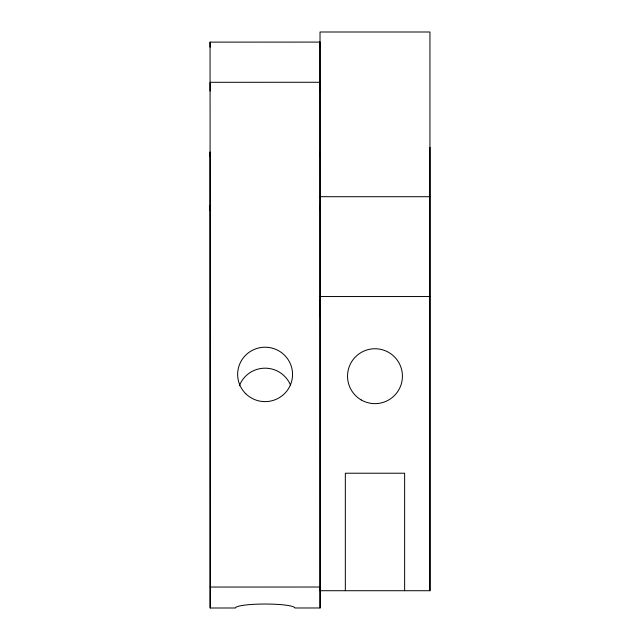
<?xml version="1.0" encoding="UTF-8"?>
<svg xmlns="http://www.w3.org/2000/svg" width="640" height="640" viewBox="0 0 640 640"><rect width="100%" height="100%" fill="white"/><g stroke="black" fill="none" stroke-linecap="round" stroke-linejoin="round"><path stroke-width="0.96" d="M210.072 91.088L210.08 82.296L320 82.272L319.992 91.064M210.056 47.24L210.064 42.112L319.976 42.096L320.08 607.976L294.776 607.984A29.648 3.96 0 0 0 265.128 604.032A29.648 3.96 0 0 0 235.472 607.992L210.168 608L210.088 151.984L210.088 156.384M210.088 210.488L210.096 205.352M210.168 608L210.064 42.112M319.976 47.224L319.976 42.096M320 156.36L320.008 151.968M320.024 316.424L320.04 299.864M320.008 210.464L320.016 205.336M320.08 607.976L320.096 587.024L210.184 587.048M429.944 590.72L429.944 32L320.024 32L320.024 590.72L429.944 590.72L429.944 147.304M320.024 196.712L429.944 196.712M320.024 296.536L429.848 296.536M404.632 590.72L404.632 473.224L345.336 473.224L345.336 590.72M239.384 385.8A27.456 27.208 0 0 1 290.44 384.96M361.256 399.968A27.456 27.456 0 0 0 402.432 376.192A27.456 27.456 0 0 0 361.256 352.416A27.456 27.456 0 0 0 361.256 399.968M245.688 393.664A27.456 27.208 0 0 0 291.616 381.464A27.456 27.208 0 0 0 257.984 348.144A27.456 27.208 0 0 0 245.688 393.664"/></g></svg>
